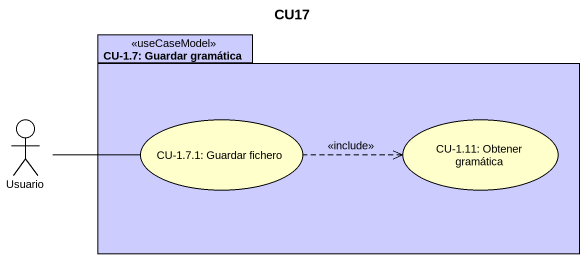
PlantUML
@startuml
title CU17
package "CU-1.7: Guardar gramática" as CU_1_7_Guardar_gramática <<useCaseModel>> #CCCCFF {
  usecase "CU-1.7.1: Guardar fichero" as CU_1_7_1_Guardar_fichero #FFFFCC
  usecase "CU-1.11: Obtener gramática" as CU_1_11_Obtener_gramática #FFFFCC
}
actor Usuario
Usuario -right- CU_1_7_1_Guardar_fichero
CU_1_7_1_Guardar_fichero .right.> CU_1_11_Obtener_gramática : <<include>>
@enduml
